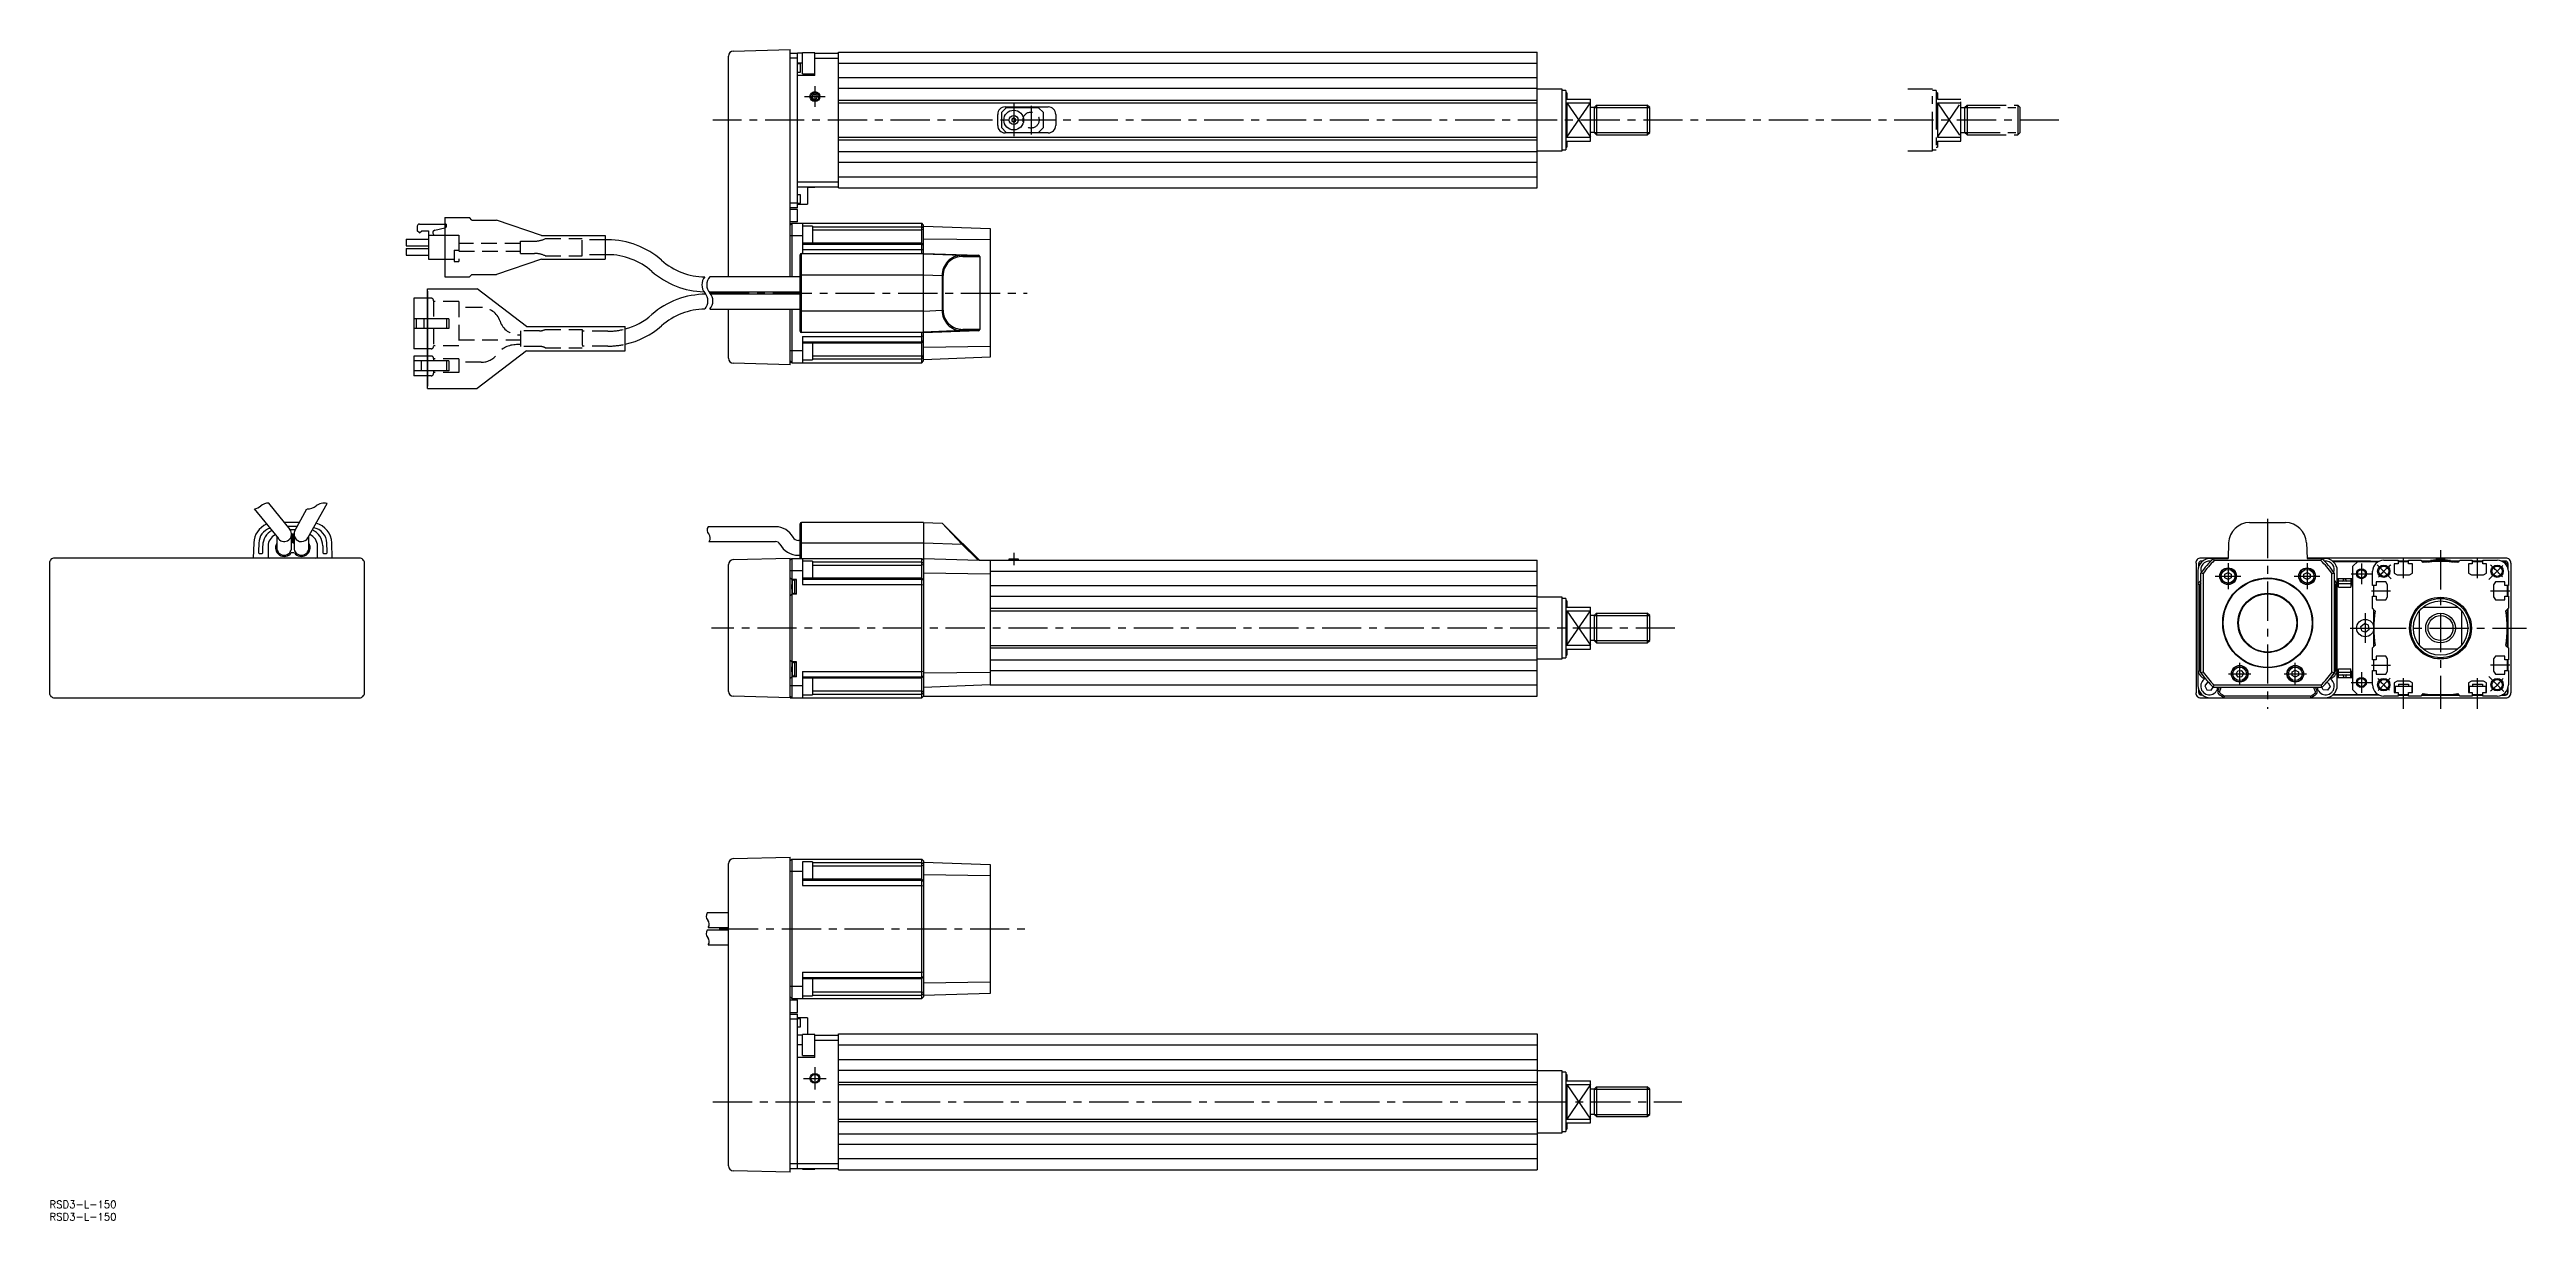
# Model space of a CAD drawing. Extents: x 0 to 1003, y -8 to 466.
import ezdxf

# ---------------------------------------------------------------- set-up
doc = ezdxf.new("R2010")
doc.units = 0
doc.header["$LTSCALE"] = 0.5
for name, pattern in [('CENTER', [50.8, 31.75, -6.35, 6.35, -6.35]), ('DASHED', [19.05, 12.7, -6.35]), ('PHANTOM', [63.5, 31.75, -6.35, 6.35, -6.35, 6.35, -6.35])]:
    doc.linetypes.add(name, pattern=pattern)
for name, color, linetype in [('MSM_CENTER', 1, 'CENTER'), ('MSM_CONTINUOUS', 7, 'CONTINUOUS'), ('MSM_DASHED', 4, 'DASHED'), ('MSM_IMAGINARY', 6, 'PHANTOM'), ('MSM_NARROW', 5, 'CONTINUOUS'), ('MSM_PART_NUMBER', 7, 'CONTINUOUS')]:
    doc.layers.add(name, color=color, linetype=linetype)
doc.styles.get("Standard").update_dxf_attribs({"font": 'txt.shx', "height": 3, "bigfont": 'bigfont.shx'})

msp = doc.modelspace()

# ---------------------------------------------------------------- linework, layer by layer
at = {"layer": 'MSM_CENTER'}
for p, q in [((305.7, 446.8), (314.1, 446.8)), ((309.9, 451), (309.9, 442.6)), ((390.4, 443.9), (390.4, 430.8)), ((397.4, 443.1), (397.4, 431.5)), ((813.6, 437.3), (268.6, 437.3)), ((267.4, 367.3), (395.8, 367.3)), ((898.1, 275.9), (898.1, 199)), ((390.4, 262.2), (390.4, 257.2)), ((968.1, 263.2), (968.1, 199)), ((876.8, 252.7), (887.3, 252.7)), ((882.1, 258), (882.1, 247.4)), ((908.8, 252.7), (919.3, 252.7)), ((914.1, 258), (914.1, 247.4)), ((931.9, 253.7), (940.2, 253.7)), ((936.1, 257.9), (936.1, 249.5)), ((948.1, 251.7), (942.5, 257.3)), ((953.1, 251.9), (953.1, 259.7)), ((983.1, 251.9), (983.1, 259.7)), ((987.6, 251.3), (993.3, 257)), ((947.9, 246.7), (940.1, 246.7)), ((996.1, 246.7), (988.3, 246.7)), ((658.1, 231.7), (268, 231.7)), ((931.5, 231.7), (943.6, 231.7)), ((937.6, 237.8), (937.6, 225.7)), ((938.3, 231.7), (1002.9, 231.7)), ((882.3, 213.2), (891.3, 213.2)), ((886.8, 208.8), (886.8, 217.7)), ((904.8, 213.2), (913.8, 213.2)), ((909.3, 208.8), (909.3, 217.7)), ((936.1, 213.9), (936.1, 205.5)), ((940.1, 216.7), (947.9, 216.7)), ((947.7, 211.4), (942.8, 206.5)), ((953.1, 199), (953.1, 211.5)), ((983.1, 199), (983.1, 211.5)), ((987.7, 212.1), (993.7, 206.1)), ((996.1, 216.7), (988.3, 216.7)), ((931.9, 209.7), (940.2, 209.7)), ((271.1, 110), (397.4, 110)), ((309.9, 54), (309.9, 45)), ((305.3, 49.5), (314.4, 49.5)), ((268.6, 40), (660.9, 40))]:
    msp.add_line(p, q, dxfattribs=at)
for start, end in [(128.1239, 140.7358), (39.6065, 51.4367), (218.794, 230.6091), (308.533, 321.1698)]:
    msp.add_arc((968.1, 231.7), 32.5, start, end, dxfattribs=at)
at = {"layer": 'MSM_CONTINUOUS'}
for p, q in [((274.9, 373.8), (274.9, 463.2)), ((276.8, 465.2), (299.9, 465.8)), ((299.9, 373.8), (299.9, 465.8)), ((299.9, 464.3), (302.9, 464.3)), ((302.9, 462.3), (299.9, 462.3)), ((302.9, 401.8), (302.9, 464.3)), ((304.9, 464.3), (302.9, 464.3)), ((309.9, 464.5), (304.9, 464.5)), ((304.9, 456), (304.9, 464.5)), ((309.9, 455.3), (309.9, 464.5)), ((309.9, 464.3), (319.4, 464.3)), ((309.9, 462.3), (319.4, 462.3)), ((319.4, 464.8), (602.4, 464.8)), ((319.4, 409.8), (319.4, 464.8)), ((602.4, 409.8), (602.4, 464.8)), ((304.9, 460.3), (302.9, 460.3)), ((304.1, 460), (302.9, 460)), ((302.9, 456.7), (304.1, 456.7)), ((309.9, 455.3), (302.9, 455.3)), ((304.1, 456.7), (304.1, 460)), ((304.9, 456), (309.9, 456)), ((319.4, 460.3), (602.4, 460.3)), ((319.4, 454.5), (602.4, 454.5)), ((309.3, 447.8), (308.7, 446.8)), ((309.3, 445.8), (308.7, 446.8)), ((309.3, 447.8), (310.4, 447.8)), ((309.3, 445.8), (310.4, 445.8)), ((310.4, 447.8), (311, 446.8)), ((310.4, 445.8), (311, 446.8)), ((319.4, 450.2), (602.4, 450.2)), ((319.4, 445.3), (602.4, 445.3)), ((319.4, 444.3), (602.4, 444.3)), ((387.4, 442.3), (385.4, 440.3)), ((386.9, 442.6), (404.4, 442.6)), ((400.4, 442.3), (387.4, 442.3)), ((402.4, 440.3), (400.4, 442.3)), ((612.4, 449.8), (602.4, 449.8)), ((612.4, 424.8), (612.4, 449.8)), ((613.9, 449.3), (612.4, 449.3)), ((613.9, 449.3), (613.9, 425.3)), ((614.4, 448.3), (613.9, 448.3)), ((614.4, 448.3), (614.4, 445.8)), ((614.4, 445.8), (623.9, 445.8)), ((614.4, 444.3), (623.9, 444.3)), ((614.4, 444.3), (614.4, 430.3)), ((623.9, 428.8), (623.9, 445.8)), ((625.4, 442.4), (623.9, 442.4)), ((625.4, 442.4), (626.4, 443.3)), ((625.4, 442.4), (625.4, 432.3)), ((626.4, 443.3), (646.9, 443.3)), ((626.4, 443.3), (626.4, 431.3)), ((647.9, 442.4), (646.9, 443.3)), ((646.9, 443.3), (646.9, 431.3)), ((647.9, 432.3), (647.9, 442.4)), ((383.9, 435.1), (383.9, 439.6)), ((385.4, 440.3), (385.4, 434.3)), ((385.4, 434.3), (387.4, 432.3)), ((404.4, 432.1), (386.9, 432.1)), ((387.4, 432.3), (400.4, 432.3)), ((390.4, 438.2), (389.6, 437.7)), ((389.6, 437.7), (389.6, 436.9)), ((389.6, 436.9), (390.4, 436.4)), ((391.1, 437.7), (390.4, 438.2)), ((390.4, 436.4), (391.1, 436.9)), ((391.1, 436.9), (391.1, 437.7)), ((400.4, 432.3), (402.4, 434.3)), ((402.4, 434.3), (402.4, 440.3)), ((407.4, 439.6), (407.4, 435.1)), ((625.4, 432.3), (623.9, 432.3)), ((626.4, 431.3), (625.4, 432.3)), ((626.4, 431.3), (646.9, 431.3)), ((646.9, 431.3), (647.9, 432.3)), ((319.4, 430.3), (602.4, 430.3)), ((319.4, 429.3), (602.4, 429.3)), ((319.4, 424.5), (602.4, 424.5)), ((602.4, 424.8), (612.4, 424.8)), ((612.4, 425.3), (613.9, 425.3)), ((613.9, 426.3), (614.4, 426.3)), ((614.4, 430.3), (623.9, 430.3)), ((614.4, 428.8), (623.9, 428.8)), ((614.4, 428.8), (614.4, 426.3)), ((302.9, 412.3), (319.4, 412.3)), ((319.4, 420.2), (602.4, 420.2)), ((319.4, 414.3), (602.4, 414.3)), ((299.9, 403.8), (302.9, 403.8)), ((302.9, 401.8), (299.9, 401.8)), ((302.9, 410.3), (319.4, 410.3)), ((304.1, 407), (302.9, 407)), ((302.9, 403.7), (304.1, 403.7)), ((302.9, 403.3), (306.9, 403.3)), ((304.1, 403.7), (304.1, 407)), ((306.9, 410.3), (306.9, 403.3)), ((306.9, 410.1), (309.9, 410.1)), ((309.9, 410.1), (309.9, 410.3)), ((319.4, 409.8), (602.4, 409.8)), ((148.9, 394.3), (148.9, 392.5)), ((149.8, 391.6), (148.9, 392.5)), ((149.8, 395.2), (160, 395.2)), ((149.8, 391.6), (150.7, 392.5)), ((150.7, 392.5), (153.4, 392.5)), ((153.4, 392.5), (153.4, 381)), ((156, 392.7), (160, 393.7)), ((160, 397.8), (160, 373.8)), ((160, 397.8), (170, 397.8)), ((171, 396.8), (170, 397.8)), ((171, 396.8), (181, 396.8)), ((199.2, 390.6), (181, 396.8)), ((302.9, 401.1), (299.9, 401.1)), ((302.9, 396.1), (299.9, 396.1)), ((299.9, 394.8), (300.6, 395.5)), ((300.6, 395.5), (304.9, 395.5)), ((300.6, 395.5), (300.6, 373.8)), ((302.9, 396.1), (302.9, 401.1)), ((304.9, 395.5), (304.9, 383.3)), ((304.9, 395.5), (353.2, 395.5)), ((308.9, 394.4), (304.9, 394.4)), ((308.9, 394.4), (308.9, 387.5)), ((308.9, 394.1), (353.2, 394.1)), ((308.9, 392.8), (353.2, 392.8)), ((353.2, 383.3), (353.2, 395.5)), ((353.9, 394.8), (353.2, 395.5)), ((353.9, 393.5), (353.2, 394.1)), ((353.9, 393.1), (353.2, 392.8)), ((353.9, 339.8), (353.9, 394.8)), ((353.9, 394.3), (380.9, 393.4)), ((380.9, 393.4), (380.9, 341.3)), ((144.4, 389.1), (153.4, 389.1)), ((144.4, 389.1), (144.4, 386.4)), ((144.4, 386.4), (153.4, 386.4)), ((144.4, 385.3), (153.4, 385.3)), ((144.4, 385.3), (144.4, 382.6)), ((144.4, 382.6), (153.4, 382.6)), ((153.4, 390.7), (160, 390.7)), ((199.2, 390.6), (225, 390.6)), ((225, 390.6), (225, 381)), ((226, 388.8), (225, 388.8)), ((226, 382.8), (225, 382.8)), ((304.9, 390.5), (299.9, 390.5)), ((303.9, 351.8), (303.9, 382.8)), ((304.4, 383.3), (353.9, 383.3)), ((304.4, 351.3), (304.4, 383.3)), ((353.9, 383.1), (304.4, 383.1)), ((353.2, 387.5), (304.9, 387.5)), ((304.9, 387.1), (353.2, 387.1)), ((304.9, 384.9), (353.2, 384.9)), ((353.9, 386.8), (353.2, 387.5)), ((353.9, 386.6), (353.2, 387.1)), ((353.9, 384.7), (353.2, 384.9)), ((353.9, 389.2), (380.9, 388.9)), ((353.9, 383.3), (376, 382.6)), ((353.9, 383.1), (369.4, 382.6)), ((369.4, 382.6), (376, 382.6)), ((369.8, 382.1), (376.7, 382.1)), ((376.7, 382.1), (376.7, 352.6)), ((153.4, 381), (160, 381)), ((160, 373.8), (170, 373.8)), ((171, 374.8), (170, 373.8)), ((171, 374.8), (181, 374.8)), ((199.2, 381), (181, 374.8)), ((199.2, 381), (225, 381)), ((303.9, 373.8), (267.4, 373.8)), ((303.9, 374.6), (353.9, 374.6)), ((353.9, 374.6), (361.4, 374.4)), ((361.4, 374.4), (361.8, 374.4)), ((361.4, 374.4), (361.4, 360.3)), ((361.8, 360.3), (361.8, 374.4)), ((153.1, 365.2), (147.5, 365.2)), ((147.5, 365.2), (147.5, 344.7)), ((153.1, 328.6), (153.1, 369)), ((153.1, 369), (173.1, 369)), ((153.1, 368), (153.1, 329.6)), ((193.1, 353.8), (173.1, 369)), ((174.8, 361.4), (174.2, 361.4)), ((267, 367.8), (303.9, 367.8)), ((303.9, 366.8), (267.7, 366.8)), ((274.9, 366.8), (274.9, 367.8)), ((299.9, 366.8), (299.9, 367.8)), ((300.6, 367.8), (300.6, 366.8)), ((153.1, 356.9), (147.5, 356.9)), ((153.1, 352.9), (147.5, 352.9)), ((148.5, 356.9), (148.5, 352.9)), ((151.5, 356.9), (151.5, 352.9)), ((193.1, 353.8), (233.1, 353.8)), ((233.1, 343.9), (233.1, 353.8)), ((267.4, 360.8), (303.9, 360.8)), ((274.9, 340.9), (274.9, 360.8)), ((299.9, 338.3), (299.9, 360.8)), ((300.6, 360.8), (300.6, 339.1)), ((353.9, 360), (303.9, 360)), ((304.4, 351.5), (353.9, 351.5)), ((353.9, 351.3), (304.4, 351.3)), ((353.2, 339.1), (353.2, 351.3)), ((353.9, 360), (361.4, 360.3)), ((353.9, 351.3), (376, 352.1)), ((369.4, 352.1), (353.9, 351.5)), ((361.4, 360.3), (361.8, 360.3)), ((376, 352.1), (369.4, 352.1)), ((376.7, 352.6), (369.8, 352.6)), ((153.1, 344.7), (147.5, 344.7)), ((153.1, 341.8), (147.5, 341.8)), ((147.5, 341.8), (147.5, 333.8)), ((193.1, 343.9), (173.1, 328.6)), ((193.1, 343.9), (233.1, 343.9)), ((299.9, 344.1), (304.9, 344.1)), ((304.9, 349.7), (353.2, 349.7)), ((304.9, 349.7), (304.9, 339.1)), ((304.9, 347.6), (353.2, 347.6)), ((304.9, 347.2), (353.2, 347.2)), ((308.9, 347.2), (308.9, 340.2)), ((308.9, 341.9), (353.2, 341.9)), ((353.9, 349.9), (353.2, 349.7)), ((353.9, 348), (353.2, 347.6)), ((353.2, 347.2), (353.9, 347.9)), ((353.9, 341.5), (353.2, 341.9)), ((353.9, 341.1), (353.2, 340.6)), ((353.9, 345.4), (380.9, 345.8)), ((380.9, 341.3), (353.9, 340.3)), ((153.1, 339.8), (147.5, 339.8)), ((153.1, 335.8), (147.5, 335.8)), ((153.1, 333.8), (147.5, 333.8)), ((150.5, 339.8), (150.5, 335.8)), ((299.9, 338.3), (276.8, 338.9)), ((300.6, 339.1), (299.9, 339.8)), ((300.6, 339.1), (353.2, 339.1)), ((304.9, 340.2), (308.9, 340.2)), ((308.9, 340.6), (353.2, 340.6)), ((353.2, 339.1), (353.9, 339.8)), ((153.1, 328.6), (173.1, 328.6)), ((88.7, 282.3), (97.3, 271.6)), ((104.6, 268.2), (112.4, 282.1)), ((82.9, 279.9), (92.7, 267.9)), ((101.2, 274.4), (95.1, 274.4)), ((100.3, 272.8), (96.4, 272.8)), ((97.3, 271.6), (99.6, 271.6)), ((99.3, 271.1), (104.2, 279.9)), ((294, 272.7), (266.7, 272.7)), ((303.9, 259.9), (303.9, 273.9)), ((353.9, 274.4), (304.4, 274.4)), ((304.4, 259.9), (304.4, 274.4)), ((353.9, 274.4), (353.9, 204.2)), ((353.9, 274.4), (361.4, 274.2)), ((361.4, 274.2), (369.7, 266)), ((369.4, 265.7), (361.4, 274.2)), ((890.8, 274.4), (905.3, 274.4)), ((82.7, 266.2), (82.5, 260)), ((84.7, 266.2), (84.6, 262.5)), ((85.1, 261.9), (85.9, 261.9)), ((86.4, 262.4), (86.4, 265)), ((88.5, 264.9), (88.5, 264.9)), ((88.5, 264.9), (88.5, 260.9)), ((88.5, 260.9), (88.5, 260.4)), ((92, 268.7), (92, 267.1)), ((92, 267.1), (92, 264.2)), ((99.1, 262.2), (97.9, 262.2)), ((98, 269.9), (99, 269.9)), ((98, 264.2), (98, 269.7)), ((98, 266.2), (98.3, 266.2)), ((98.3, 266.2), (98.3, 269.9)), ((98.3, 268.4), (98.7, 268.4)), ((98.7, 269.9), (98.7, 266.2)), ((98.7, 266.2), (99, 266.2)), ((99, 269.7), (99, 264.2)), ((105, 264.2), (105, 269)), ((108.5, 260.9), (108.5, 264.9)), ((108.5, 260.4), (108.5, 260.9)), ((110.6, 265), (110.6, 262.4)), ((111.1, 261.9), (111.9, 261.9)), ((112.4, 262.5), (112.3, 266.2)), ((114.5, 260), (114.3, 266.2)), ((267, 266.7), (294, 266.7)), ((303.9, 267.2), (303.2, 267.2)), ((303.2, 261.2), (303.9, 261.2)), ((304.4, 266.2), (353.9, 266.2)), ((353.9, 266.2), (369.4, 265.7)), ((369.4, 265.7), (369.8, 266)), ((376, 259.2), (369.4, 265.7)), ((369.8, 266), (376.7, 259.1)), ((882.3, 266.2), (882.1, 259.9)), ((913.8, 266.2), (914.1, 259.9)), ((0, 258), (0, 205.5)), ((125.5, 260), (2, 260)), ((127.5, 205.5), (127.5, 258)), ((274.9, 206.1), (274.9, 257.4)), ((276.8, 259.4), (299.9, 260)), ((299.9, 203.5), (299.9, 260)), ((299.9, 259.2), (300.6, 259.9)), ((304.9, 254.9), (299.9, 254.9)), ((299.9, 252.1), (300.6, 251.4)), ((300.6, 259.9), (300.6, 250.1)), ((300.6, 259.9), (353.2, 259.9)), ((302.4, 251.4), (300.6, 251.4)), ((302.4, 251.2), (301.6, 251.2)), ((301.6, 251.2), (301.6, 245.7)), ((302.4, 245.4), (302.4, 251.4)), ((304.9, 259.9), (304.9, 249.4)), ((308.9, 258.8), (304.9, 258.8)), ((353.2, 251.9), (304.9, 251.9)), ((304.9, 251.5), (353.2, 251.5)), ((308.9, 258.8), (308.9, 251.9)), ((308.9, 258.5), (353.2, 258.5)), ((308.9, 257.2), (353.2, 257.2)), ((353.2, 203.5), (353.2, 259.9)), ((353.9, 259.2), (353.2, 259.9)), ((353.9, 257.9), (353.2, 258.5)), ((353.9, 257.5), (353.2, 257.2)), ((353.9, 251.2), (353.2, 251.9)), ((353.9, 251.1), (353.2, 251.5)), ((353.9, 259.9), (380.9, 259)), ((353.9, 254), (380.9, 253.7)), ((376.6, 259.2), (602.4, 259.2)), ((380.9, 259), (380.9, 208.7)), ((380.9, 254.7), (602.4, 254.7)), ((387.7, 259.2), (388.6, 259.3)), ((388.6, 259.3), (388.6, 259.7)), ((388.6, 259.7), (392.2, 259.7)), ((392.2, 259.3), (388.6, 259.3)), ((392.2, 259.7), (392.2, 259.3)), ((392.2, 259.3), (393, 259.2)), ((602.4, 204.2), (602.4, 259.2)), ((869.1, 258), (869.1, 205.5)), ((869.9, 254.9), (869.9, 208.5)), ((870.2, 256.8), (870.2, 257.8)), ((870.2, 257.8), (870.2, 257.8)), ((870.2, 257.8), (870.2, 256.8)), ((870.6, 257.7), (871.6, 258.7)), ((870.6, 257.7), (870.6, 257.5)), ((882.1, 260), (871, 260)), ((872, 253.7), (871, 254)), ((871, 213.6), (871, 254)), ((871.2, 258.8), (871.7, 258.8)), ((871.2, 258.8), (871.2, 258.8)), ((871.7, 258.8), (871.2, 258.8)), ((871.6, 258.7), (871.6, 258.7)), ((872, 253.7), (872, 213.9)), ((874.9, 259.9), (882.1, 259.9)), ((876.1, 259.9), (876.5, 259)), ((919.6, 259), (876.5, 259)), ((880.8, 253.5), (882.1, 254.2)), ((880.8, 252), (880.8, 253.5)), ((882.1, 251.3), (880.8, 252)), ((882.1, 254.2), (883.3, 253.5)), ((883.3, 252), (882.1, 251.3)), ((883.3, 253.5), (883.3, 252)), ((912.8, 253.5), (914.1, 254.2)), ((912.8, 252), (912.8, 253.5)), ((914.1, 251.3), (912.8, 252)), ((994.6, 260), (914, 260)), ((914.1, 259.9), (921.3, 259.9)), ((914.1, 254.2), (915.3, 253.5)), ((915.3, 252), (914.1, 251.3)), ((915.3, 253.5), (915.3, 252)), ((920, 259.9), (919.6, 259)), ((924.1, 253.7), (925.1, 254)), ((924.1, 213.9), (924.1, 253.7)), ((924.4, 258.8), (943.2, 258.8)), ((939.8, 258.8), (924.4, 258.8)), ((924.5, 258.7), (943, 258.7)), ((925.1, 254), (925.1, 213.6)), ((926.3, 208.5), (926.3, 254.9)), ((926.3, 251.7), (926.3, 249.2)), ((932.3, 251.7), (926.3, 251.7)), ((926.8, 248.3), (926.8, 251.7)), ((928.8, 251.3), (928.8, 251.7)), ((928.8, 251.7), (928.8, 251.2)), ((928.8, 251.2), (928.8, 251.3)), ((929.8, 251.2), (929.8, 251.7)), ((931.8, 251.7), (931.8, 248.3)), ((932.3, 249.2), (932.3, 251.7)), ((934.6, 258.7), (932.6, 256.7)), ((932.6, 206.7), (932.6, 256.7)), ((939.8, 258.8), (943.1, 258.8)), ((939.8, 258.8), (939.8, 258.8)), ((939.8, 258.7), (939.8, 258.8)), ((939.8, 258.8), (939.8, 258.7)), ((940.6, 248.9), (940.6, 254.7)), ((945.1, 259.2), (950.9, 259.2)), ((950.9, 257.7), (949.4, 257.7)), ((949.4, 257.7), (949.4, 253.9)), ((949.4, 253.9), (950.6, 253.2)), ((950.6, 253.2), (955.5, 253.2)), ((950.9, 259.2), (950.9, 257.7)), ((955.2, 258.8), (950.9, 258.8)), ((950.9, 258.8), (955.2, 258.8)), ((950.9, 258.7), (955.2, 258.7)), ((955.2, 257.7), (955.2, 259.2)), ((955.2, 259.2), (960.1, 259.2)), ((956.7, 257.7), (955.2, 257.7)), ((955.5, 253.2), (956.7, 253.9)), ((956.7, 253.9), (956.7, 257.7)), ((960.1, 259.2), (961, 258.2)), ((964.1, 258.8), (960.5, 258.8)), ((960.5, 258.8), (964.1, 258.8)), ((960.6, 258.7), (964.1, 258.7)), ((963.1, 258.5), (963.1, 258.5)), ((963.1, 258.5), (963.6, 258.5)), ((966.3, 259.3), (964.1, 259.1)), ((964.1, 259.1), (964.1, 258.6)), ((964.1, 259.1), (972.1, 259.1)), ((966.3, 259.7), (966.3, 259.3)), ((966.3, 259.7), (969.9, 259.7)), ((966.3, 259.3), (969.9, 259.3)), ((969.9, 259.3), (969.9, 259.7)), ((972.1, 259.1), (969.9, 259.3)), ((972, 258.6), (972.1, 259.1)), ((975.7, 258.8), (972, 258.8)), ((972, 258.8), (975.6, 258.8)), ((972, 258.7), (975.6, 258.7)), ((972.5, 258.5), (973.1, 258.5)), ((973.1, 258.5), (973.1, 258.5)), ((975.1, 258.2), (976.1, 259.2)), ((976.1, 259.2), (980.9, 259.2)), ((980.9, 257.7), (979.4, 257.7)), ((979.4, 257.7), (979.4, 253.9)), ((979.4, 253.9), (980.6, 253.2)), ((980.6, 253.2), (985.5, 253.2)), ((980.9, 259.2), (980.9, 257.7)), ((985.2, 258.8), (980.9, 258.8)), ((980.9, 258.8), (985.2, 258.8)), ((980.9, 258.7), (985.2, 258.7)), ((985.2, 257.7), (985.2, 259.2)), ((985.2, 259.2), (991.1, 259.2)), ((986.7, 257.7), (985.2, 257.7)), ((985.5, 253.2), (986.7, 253.9)), ((986.7, 253.9), (986.7, 257.7)), ((994.4, 258.8), (992.9, 258.8)), ((993, 258.8), (994.4, 258.8)), ((993.1, 258.7), (994.1, 258.7)), ((995.1, 257.7), (994.1, 258.7)), ((995.1, 257.7), (995.1, 256.8)), ((995.4, 255.9), (995.4, 257.8)), ((995.4, 257.8), (995.4, 256)), ((995.6, 254.7), (995.6, 248.9)), ((996.6, 258), (996.6, 205.5)), ((300.6, 245.4), (299.9, 244.7)), ((300.4, 248.8), (300.5, 248.8)), ((300.5, 248.1), (300.4, 248.1)), ((300.6, 246.8), (300.6, 216.7)), ((302.4, 245.4), (300.6, 245.4)), ((300.7, 250.5), (300.7, 246.4)), ((301.6, 245.7), (302.4, 245.7)), ((304.9, 249.4), (353.2, 249.4)), ((353.2, 249.4), (353.9, 249.2)), ((380.9, 248.9), (602.4, 248.9)), ((380.9, 244.6), (602.4, 244.6)), ((612.4, 244.2), (602.4, 244.2)), ((612.4, 219.2), (612.4, 244.2)), ((613.9, 243.7), (612.4, 243.7)), ((613.9, 243.7), (613.9, 219.7)), ((614.4, 242.7), (613.9, 242.7)), ((614.4, 242.7), (614.4, 240.2)), ((870.6, 249.2), (869.9, 249.4)), ((870.6, 214.3), (870.6, 249.2)), ((926.3, 249.4), (925.6, 249.2)), ((925.6, 249.2), (925.6, 214.3)), ((926.3, 249.2), (926.8, 249.2)), ((931.8, 250.7), (926.8, 250.7)), ((926.8, 249.8), (931.8, 249.8)), ((926.8, 248.3), (931.8, 248.3)), ((931.8, 249.2), (932.3, 249.2)), ((942.1, 248.9), (940.6, 248.9)), ((940.6, 239.7), (940.6, 244.6)), ((940.6, 244.6), (942.1, 244.6)), ((941.1, 244.6), (941.1, 248.9)), ((945.9, 250.4), (942.1, 250.4)), ((942.1, 250.4), (942.1, 248.9)), ((942.1, 244.6), (942.1, 243.1)), ((942.1, 243.1), (945.9, 243.1)), ((946.6, 249.2), (945.9, 250.4)), ((945.9, 243.1), (946.6, 244.3)), ((946.6, 244.3), (946.6, 249.2)), ((990.3, 250.4), (989.6, 249.2)), ((989.6, 249.2), (989.6, 244.3)), ((989.6, 244.3), (990.3, 243.1)), ((994.1, 250.4), (990.3, 250.4)), ((990.3, 243.1), (994.1, 243.1)), ((994.1, 248.9), (994.1, 250.4)), ((995.6, 248.9), (994.1, 248.9)), ((994.1, 243.1), (994.1, 244.6)), ((994.1, 244.6), (995.6, 244.6)), ((995.1, 248.9), (995.1, 244.6)), ((995.4, 244.6), (995.4, 248.9)), ((995.4, 248.9), (995.4, 244.6)), ((995.6, 244.6), (995.6, 239.7)), ((380.9, 239.7), (602.4, 239.7)), ((380.9, 238.7), (602.4, 238.7)), ((614.4, 240.2), (623.9, 240.2)), ((614.4, 238.7), (623.9, 238.7)), ((614.4, 238.7), (614.4, 224.8)), ((623.9, 223.2), (623.9, 240.2)), ((625.4, 236.8), (623.9, 236.8)), ((625.4, 236.8), (626.4, 237.7)), ((625.4, 236.8), (625.4, 226.7)), ((626.4, 237.7), (646.9, 237.7)), ((626.4, 237.7), (626.4, 225.7)), ((646.9, 237.7), (646.9, 225.7)), ((647.9, 236.8), (646.9, 237.7)), ((647.9, 226.7), (647.9, 236.8)), ((935.9, 232.4), (937.3, 233.5)), ((936.2, 230.6), (935.9, 232.4)), ((938.9, 232.9), (937.3, 233.5)), ((939.2, 231.1), (937.8, 230)), ((939.2, 231.1), (938.9, 232.9)), ((941.5, 238.7), (940.6, 239.7)), ((941.1, 231.7), (941.1, 239.2)), ((941.1, 224.2), (941.1, 231.7)), ((959.6, 224.8), (959.6, 238.7)), ((961.1, 240.2), (975, 240.2)), ((976.6, 238.7), (976.6, 224.8)), ((995.6, 239.7), (994.6, 238.7)), ((995.1, 239.2), (995.1, 224.2)), ((995.4, 223.9), (995.4, 239.6)), ((995.4, 239.6), (995.4, 223.9)), ((380.9, 224.7), (602.4, 224.7)), ((380.9, 223.7), (602.4, 223.7)), ((613.9, 220.7), (614.4, 220.7)), ((614.4, 224.8), (623.9, 224.8)), ((614.4, 223.2), (623.9, 223.2)), ((614.4, 223.2), (614.4, 220.7)), ((625.4, 226.7), (623.9, 226.7)), ((626.4, 225.7), (625.4, 226.7)), ((626.4, 225.7), (646.9, 225.7)), ((646.9, 225.7), (647.9, 226.7)), ((936.2, 230.6), (937.8, 230)), ((940.6, 223.7), (941.5, 224.7)), ((940.6, 218.9), (940.6, 223.7)), ((975, 223.2), (961.1, 223.2)), ((994.6, 224.7), (995.6, 223.7)), ((995.6, 223.7), (995.6, 218.9)), ((299.9, 218.7), (300.6, 218)), ((300.6, 212), (299.9, 211.3)), ((300.4, 215.4), (300.5, 215.4)), ((300.5, 214.7), (300.4, 214.7)), ((302.4, 218), (300.6, 218)), ((300.6, 213.4), (300.6, 203.5)), ((302.4, 212), (300.6, 212)), ((300.7, 217.1), (300.7, 213)), ((302.4, 217.8), (301.6, 217.8)), ((301.6, 217.8), (301.6, 212.3)), ((301.6, 212.3), (302.4, 212.3)), ((302.4, 212), (302.4, 218)), ((304.9, 214.1), (304.9, 203.5)), ((304.9, 214.1), (353.2, 214.1)), ((304.9, 212), (353.2, 212)), ((304.9, 211.6), (353.2, 211.6)), ((308.9, 211.6), (308.9, 204.7)), ((353.2, 214.1), (353.9, 214.3)), ((353.2, 212), (353.9, 212.4)), ((353.2, 211.6), (353.9, 212.3)), ((353.9, 213.6), (380.9, 213.9)), ((380.9, 218.9), (602.4, 218.9)), ((380.9, 214.6), (602.4, 214.6)), ((602.4, 219.2), (612.4, 219.2)), ((612.4, 219.7), (613.9, 219.7)), ((870.6, 214.3), (869.9, 214.1)), ((872, 213.9), (871, 213.6)), ((885.3, 213.1), (886, 214.4)), ((886.2, 211.9), (885.3, 213.1)), ((886, 214.4), (887.4, 214.6)), ((887.6, 212), (886.2, 211.9)), ((887.4, 214.6), (888.3, 213.4)), ((888.3, 213.4), (887.6, 212)), ((908, 214), (909.3, 214.7)), ((908, 212.5), (908, 214)), ((909.3, 211.8), (908, 212.5)), ((909.3, 214.7), (910.6, 214)), ((910.6, 212.5), (909.3, 211.8)), ((910.6, 214), (910.6, 212.5)), ((925.1, 213.6), (924.1, 213.9)), ((926.3, 214.1), (925.6, 214.3)), ((926.3, 214.2), (926.3, 211.7)), ((926.8, 214.2), (926.3, 214.2)), ((926.3, 211.7), (932.3, 211.7)), ((926.8, 215.2), (931.8, 215.2)), ((926.8, 211.7), (926.8, 215.2)), ((926.8, 214.2), (926.8, 214.2)), ((931.8, 213.7), (926.8, 213.7)), ((926.8, 212.8), (931.8, 212.8)), ((928.8, 212.2), (928.8, 211.7)), ((929.8, 212.2), (929.8, 211.7)), ((929.8, 212.2), (929.8, 212.2)), ((929.8, 212.2), (929.8, 211.7)), ((931.8, 211.7), (931.8, 215.2)), ((932.3, 214.2), (931.8, 214.2)), ((931.9, 214.2), (931.8, 214.2)), ((932.3, 211.7), (932.3, 214.2)), ((942.1, 218.9), (940.6, 218.9)), ((940.6, 208.7), (940.6, 214.6)), ((940.6, 214.6), (942.1, 214.6)), ((941.1, 214.6), (941.1, 218.9)), ((945.9, 220.4), (942.1, 220.4)), ((942.1, 220.4), (942.1, 218.9)), ((942.1, 214.6), (942.1, 213.1)), ((942.1, 213.1), (945.9, 213.1)), ((946.6, 219.2), (945.9, 220.4)), ((945.9, 213.1), (946.6, 214.3)), ((946.6, 214.3), (946.6, 219.2)), ((990.3, 220.4), (989.6, 219.2)), ((989.6, 219.2), (989.6, 214.3)), ((989.6, 214.3), (990.3, 213.1)), ((994.1, 220.4), (990.3, 220.4)), ((990.3, 213.1), (994.1, 213.1)), ((994.1, 218.9), (994.1, 220.4)), ((995.6, 218.9), (994.1, 218.9)), ((994.1, 213.1), (994.1, 214.6)), ((994.1, 214.6), (995.6, 214.6)), ((995.1, 218.9), (995.1, 214.6)), ((995.4, 214.6), (995.4, 218.9)), ((995.4, 218.9), (995.4, 214.6)), ((995.6, 214.6), (995.6, 208.7)), ((2, 203.5), (125.5, 203.5)), ((299.9, 203.5), (276.8, 204.1)), ((299.9, 208.5), (304.9, 208.5)), ((300.6, 203.5), (299.9, 204.2)), ((299.9, 203.5), (353.2, 203.5)), ((304.9, 204.7), (308.9, 204.7)), ((308.9, 206.3), (353.2, 206.3)), ((308.9, 205), (353.2, 205)), ((353.2, 206.3), (353.9, 205.9)), ((353.2, 205), (353.9, 205.5)), ((353.2, 203.5), (353.9, 204.2)), ((380.9, 208.7), (353.9, 207.7)), ((353.9, 204.2), (602.4, 204.2)), ((380.9, 208.7), (602.4, 208.7)), ((870.2, 205.6), (870.2, 206.7)), ((870.2, 206.6), (870.2, 205.7)), ((870.2, 205.7), (870.2, 205.6)), ((870.6, 206), (870.6, 205.7)), ((871.6, 204.7), (870.6, 205.7)), ((871, 203.5), (994.6, 203.5)), ((871.2, 204.7), (871.7, 204.7)), ((871.2, 204.6), (871.2, 204.7)), ((871.7, 204.6), (871.2, 204.6)), ((871.6, 204.7), (871.6, 204.7)), ((873.7, 209.8), (872.7, 208.3)), ((872.7, 208.3), (873.5, 206.7)), ((873.5, 206.7), (875.2, 206.6)), ((873.7, 209.8), (874.1, 209.7)), ((874.9, 203.5), (921.3, 203.5)), ((875.2, 206.6), (876.1, 207.8)), ((876.1, 207.7), (876.5, 208.7)), ((920, 207.7), (876.1, 207.7)), ((876.5, 208.7), (919.6, 208.7)), ((878, 206.3), (878.5, 207.5)), ((878.5, 207.5), (878.5, 207.7)), ((878.6, 205.9), (879.1, 207.2)), ((879.1, 207.2), (879.2, 207.7)), ((880.4, 203.5), (880.6, 204.2)), ((915.5, 204.2), (880.6, 204.2)), ((915.7, 203.5), (915.5, 204.2)), ((917, 207.2), (916.9, 207.7)), ((917.5, 205.9), (917, 207.2)), ((917.6, 207.5), (917.6, 207.7)), ((918.1, 206.3), (917.6, 207.5)), ((919.6, 208.7), (920, 207.7)), ((920.6, 206.7), (920.1, 207.8)), ((922.4, 206.6), (920.6, 206.7)), ((921.9, 209.7), (922.6, 209.6)), ((923.4, 208), (922.4, 206.6)), ((922.6, 209.6), (923.4, 208)), ((924.4, 204.7), (939.8, 204.7)), ((943.2, 204.6), (924.4, 204.6)), ((943, 204.7), (924.5, 204.7)), ((932.6, 206.7), (934.6, 204.7)), ((939.8, 204.7), (939.8, 204.7)), ((943.1, 204.7), (939.8, 204.7)), ((939.8, 204.7), (939.8, 204.7)), ((939.8, 204.7), (939.8, 204.7)), ((950.9, 204.2), (945.1, 204.2)), ((950.6, 210.2), (949.4, 209.5)), ((949.4, 209.5), (949.4, 205.7)), ((949.4, 205.7), (950.9, 205.7)), ((949.7, 208.2), (956.5, 208.2)), ((949.7, 208.2), (949.7, 205.7)), ((955.5, 210.2), (950.6, 210.2)), ((950.9, 205.7), (950.9, 204.2)), ((955.2, 204.7), (950.9, 204.7)), ((955.2, 204.7), (950.9, 204.7)), ((950.9, 204.6), (955.2, 204.6)), ((951.1, 209), (951.1, 208.2)), ((951.1, 209), (955.1, 209)), ((955.1, 209), (955.1, 208.2)), ((955.2, 204.2), (955.2, 205.7)), ((955.2, 205.7), (956.7, 205.7)), ((960.1, 204.2), (955.2, 204.2)), ((956.7, 209.5), (955.5, 210.2)), ((956.5, 208.2), (956.5, 205.7)), ((956.7, 205.7), (956.7, 209.5)), ((961, 205.2), (960.1, 204.2)), ((975.6, 204.7), (960.5, 204.7)), ((960.5, 204.6), (975.7, 204.6)), ((975.6, 204.7), (960.6, 204.7)), ((976.1, 204.2), (975.1, 205.2)), ((980.9, 204.2), (976.1, 204.2)), ((980.6, 210.2), (979.4, 209.5)), ((979.4, 209.5), (979.4, 205.7)), ((979.4, 205.7), (980.9, 205.7)), ((979.7, 208.2), (986.5, 208.2)), ((979.7, 208.2), (979.7, 205.7)), ((985.5, 210.2), (980.6, 210.2)), ((980.9, 205.7), (980.9, 204.2)), ((985.2, 204.7), (980.9, 204.7)), ((985.2, 204.7), (980.9, 204.7)), ((980.9, 204.6), (985.2, 204.6)), ((981.1, 209), (981.1, 208.2)), ((981.1, 209), (985.1, 209)), ((985.1, 209), (985.1, 208.2)), ((985.2, 204.2), (985.2, 205.7)), ((985.2, 205.7), (986.7, 205.7)), ((991.1, 204.2), (985.2, 204.2)), ((986.7, 209.5), (985.5, 210.2)), ((986.5, 208.2), (986.5, 205.7)), ((986.7, 205.7), (986.7, 209.5)), ((992.9, 204.6), (994.4, 204.6)), ((994.4, 204.7), (993, 204.7)), ((995.4, 205.6), (995.4, 207.6)), ((995.4, 207.4), (995.4, 205.7)), ((274.9, 14.1), (274.9, 136.4)), ((276.8, 138.4), (299.9, 139)), ((299.9, 11.5), (299.9, 139)), ((300.6, 138.2), (299.9, 137.5)), ((304.9, 133.2), (299.9, 133.2)), ((300.6, 138.2), (353.2, 138.2)), ((300.6, 138.2), (300.6, 81.8)), ((304.9, 137.1), (304.9, 127.6)), ((308.9, 137.1), (304.9, 137.1)), ((308.9, 137.1), (308.9, 130.1)), ((308.9, 136.8), (353.2, 136.8)), ((308.9, 135.5), (353.2, 135.5)), ((353.2, 138.2), (353.9, 137.5)), ((353.2, 81.8), (353.2, 138.2)), ((353.2, 136.8), (353.9, 136.2)), ((353.2, 135.5), (353.9, 135.8)), ((353.9, 137.5), (353.9, 82.5)), ((353.9, 137), (380.9, 136.1)), ((380.9, 131.5), (353.9, 131.9)), ((380.9, 136.1), (380.9, 83.9)), ((353.2, 130.1), (304.9, 130.1)), ((304.9, 129.7), (353.2, 129.7)), ((304.9, 127.6), (353.2, 127.6)), ((353.9, 129.4), (353.2, 130.1)), ((353.2, 129.7), (353.9, 129.3)), ((353.2, 127.6), (353.9, 127.4)), ((274.9, 116.5), (266.3, 116.5)), ((266.7, 110.5), (274.9, 110.5)), ((274.9, 109.5), (266.3, 109.5)), ((266.7, 103.5), (274.9, 103.5)), ((304.9, 92.4), (304.9, 81.8)), ((304.9, 92.4), (353.2, 92.4)), ((353.2, 92.4), (353.9, 92.6)), ((353.2, 90.3), (353.9, 90.7)), ((353.2, 89.9), (353.9, 90.6)), ((299.9, 86.8), (304.9, 86.8)), ((299.9, 82.5), (300.6, 81.8)), ((299.9, 81.3), (302.9, 81.3)), ((300.6, 81.8), (353.2, 81.8)), ((302.9, 76.2), (302.9, 81.3)), ((304.9, 90.3), (353.2, 90.3)), ((304.9, 89.9), (353.2, 89.9)), ((304.9, 82.9), (308.9, 82.9)), ((308.9, 89.9), (308.9, 82.9)), ((308.9, 84.5), (353.2, 84.5)), ((308.9, 83.2), (353.2, 83.2)), ((353.2, 84.5), (353.9, 84.2)), ((353.2, 83.2), (353.9, 83.8)), ((353.9, 82.5), (353.2, 81.8)), ((353.9, 88.1), (380.9, 88.5)), ((380.9, 83.9), (353.9, 83)), ((299.9, 76.2), (302.9, 76.2)), ((299.9, 75.5), (302.9, 75.5)), ((302.9, 73.5), (299.9, 73.5)), ((302.9, 13), (302.9, 75.5)), ((306.9, 74), (302.9, 74)), ((304.1, 73.6), (302.9, 73.6)), ((302.9, 70.3), (304.1, 70.3)), ((304.1, 70.3), (304.1, 73.6)), ((306.9, 74), (306.9, 67.2)), ((304.9, 67), (302.9, 67)), ((304.9, 63), (302.9, 63)), ((304.9, 58.7), (304.9, 67.2)), ((309.9, 67.2), (304.9, 67.2)), ((309.9, 58), (309.9, 67.2)), ((309.9, 67), (319.4, 67)), ((309.9, 65), (319.4, 65)), ((319.4, 12.5), (319.4, 67.5)), ((319.4, 67.5), (602.4, 67.5)), ((319.4, 63), (602.4, 63)), ((602.4, 67.5), (602.4, 12.5)), ((309.9, 58), (302.9, 58)), ((304.9, 58.7), (309.9, 58.7)), ((319.4, 57.1), (602.4, 57.1)), ((319.4, 52.8), (602.4, 52.8)), ((612.4, 52.5), (602.4, 52.5)), ((612.4, 27.5), (612.4, 52.5)), ((613.9, 52), (612.4, 52)), ((613.9, 52), (613.9, 28)), ((614.4, 51), (613.9, 51)), ((614.4, 51), (614.4, 48.5)), ((319.4, 48), (602.4, 48)), ((319.4, 47), (602.4, 47)), ((614.4, 48.5), (623.9, 48.5)), ((614.4, 47), (614.4, 33)), ((614.4, 47), (623.9, 47)), ((623.9, 31.5), (623.9, 48.5)), ((625.4, 45.1), (623.9, 45.1)), ((625.4, 45.1), (626.4, 46)), ((625.4, 45.1), (625.4, 34.9)), ((626.4, 46), (646.9, 46)), ((626.4, 46), (626.4, 34)), ((646.9, 46), (646.9, 34)), ((647.9, 45.1), (646.9, 46)), ((647.9, 34.9), (647.9, 45.1)), ((319.4, 33), (602.4, 33)), ((319.4, 32), (602.4, 32)), ((614.4, 33), (623.9, 33)), ((614.4, 31.5), (614.4, 29)), ((614.4, 31.5), (623.9, 31.5)), ((625.4, 34.9), (623.9, 34.9)), ((626.4, 34), (625.4, 34.9)), ((626.4, 34), (646.9, 34)), ((646.9, 34), (647.9, 34.9)), ((319.4, 27.1), (602.4, 27.1)), ((319.4, 22.8), (602.4, 22.8)), ((602.4, 27.5), (612.4, 27.5)), ((612.4, 28), (613.9, 28)), ((613.9, 29), (614.4, 29)), ((299.9, 11.5), (276.8, 12.1)), ((299.9, 15), (319.4, 15)), ((299.9, 13), (319.4, 13)), ((304.9, 12.8), (304.9, 13)), ((304.9, 12.8), (309.9, 12.8)), ((309.9, 12.8), (309.9, 13)), ((319.4, 17), (602.4, 17)), ((319.4, 12.5), (602.4, 12.5))]:
    msp.add_line(p, q, dxfattribs=at)
for centre, radius in [((309.9, 446.8), 1.62), ((390.4, 437.3), 4), ((390.4, 437.3), 1.8), ((882.1, 252.7), 3.37), ((882.1, 252.7), 3.25), ((882.1, 252.7), 2.75), ((898.1, 233.8), 18.2), ((898.1, 233.8), 18), ((914.1, 252.7), 3.37), ((914.1, 252.7), 3.25), ((914.1, 252.7), 2.75), ((936.1, 253.7), 1.62), ((945.1, 254.7), 2.07), ((991, 254.7), 2.07), ((898.1, 233.8), 12), ((898.1, 233.8), 11.8), ((968.1, 231.7), 12.5), ((968.1, 231.7), 12), ((968.1, 231.7), 11), ((937.6, 231.7), 3.5), ((968.1, 231.7), 6), ((886.8, 213.2), 3.37), ((886.8, 213.2), 3.25), ((886.8, 213.2), 2.75), ((909.3, 213.2), 3.37), ((909.3, 213.2), 3.25), ((909.3, 213.2), 2.75), ((936.1, 209.7), 1.62), ((945.1, 208.8), 2.07), ((991, 208.8), 2.07), ((309.9, 49.5), 1.62)]:
    msp.add_circle(centre, radius, dxfattribs=at)
for centre, radius, start, end in [((276.9, 463.2), 2, 91.5, 180), ((386.9, 439.6), 3, 90.0001, 179.9999), ((404.4, 439.6), 3, 0.0001, 89.9999), ((386.9, 435.1), 3, 180.0001, 269.9999), ((390.4, 437.3), 0.75, 120, 180), ((390.4, 437.3), 0.75, 180, 240), ((390.4, 437.3), 0.75, 60, 120), ((390.4, 437.3), 0.75, 240, 300), ((390.4, 437.3), 0.75, 0, 60), ((390.4, 437.3), 0.75, 300, 0), ((404.4, 435.1), 3, 270.0001, 359.9999), ((149.8, 394.3), 0.9, 90, 180), ((156.2, 391.7), 1.01, 104.3814, 270), ((226, 355.8), 33, 48.5904, 90), ((226, 355.8), 27, 48.5904, 90), ((304.4, 382.8), 0.5, 90.0177, 180.016), ((304.4, 382.6), 0.5, 89.9838, 179.9804), ((369.5, 374.5), 8.08, 90.5648, 181.0238), ((369.6, 374.3), 7.81, 88.6068, 179.3908), ((376, 381.9), 0.652, 13.3053, 95.416), ((265.7, 400.8), 33, 228.5904, 268.6751), ((265.7, 400.8), 27, 228.5904, 269.2274), ((265.7, 333.8), 33, 90, 131.4096), ((226, 378.8), 27, 285.2071, 311.4096), ((226, 378.8), 33, 282.393, 311.4096), ((265.7, 333.8), 27, 90.7817, 131.4096), ((304.4, 352), 0.5, 180.0186, 270.0173), ((304.4, 351.8), 0.5, 179.9844, 269.9815), ((369.5, 360.1), 8.08, 178.9756, 269.4357), ((369.6, 360.4), 7.81, 180.6096, 271.3922), ((376, 352.7), 0.652, 264.5832, 346.6955), ((276.9, 340.9), 2, 180, 268.5), ((91.2, 265.9), 8.5, 113.0195, 178), ((91.2, 265.9), 6.5, 107.9168, 178), ((93.3, 265.1), 6.94, 118.689, 180.1431), ((95, 269.7), 3, 218.9473, 38.9473), ((102, 269.7), 3, 150.7631, 330.7631), ((103.6, 265), 7, 359.9905, 66.4789), ((107.1, 271.9), 0.661, 227.0896, 241.0411), ((105.8, 265.9), 6.5, 2, 80.177), ((105.8, 265.9), 8.5, 2, 75.4881), ((294, 264.7), 8, 28.4369, 90), ((304.4, 273.9), 0.5, 90.0006, 179.9986), ((890.8, 265.9), 8.5, 90.0169, 177.9831), ((905.3, 265.9), 8.5, 2.0169, 89.9831), ((85.1, 262.4), 0.499, 177.9637, 270.0362), ((85.9, 262.4), 0.499, 269.9681, 0.0317), ((93.5, 264.9), 5, 115.2301, 180.0486), ((89.5, 260.9), 1, 180, 251.607), ((95, 264.2), 3.5, 148.9973, 325.1501), ((95, 264.2), 3, 180, 0), ((102, 264.2), 3, 180, 0), ((102, 264.2), 3.5, 214.8499, 31.0027), ((103.5, 264.9), 5, 359.9512, 68.3149), ((107.5, 260.9), 1, 288.393, 0), ((111.1, 262.4), 0.499, 179.9669, 270.0334), ((111.9, 262.4), 0.499, 269.9653, 2.0348), ((294, 264.7), 2, 28.4369, 90), ((303.2, 269.7), 8.5, 208.4369, 270), ((303.2, 269.7), 2.5, 208.4369, 270), ((304.2, 262.6), 3.6, 88.0121, 95.9853), ((2, 258), 2, 89.9918, 180.0082), ((96.3, 260.4), 7.79, 179.5992, 182.909), ((100.7, 260.4), 7.79, 357.0909, 0.4018), ((125.5, 258), 2, 359.9918, 90.0081), ((276.9, 257.4), 2, 91.5, 180), ((301.6, 250.2), 1, 90, 163.0422), ((871, 258), 2, 89.9919, 180.0082), ((874.9, 254.9), 5, 90, 180), ((898.1, 231.7), 33.3, 144.2948, 148.0078), ((871.2, 257.8), 1, 89.9992, 180.0007), ((871.2, 257.8), 1, 89.9992, 180.0011), ((874.5, 255.3), 3.5, 82.615, 198.5577), ((898.1, 235.9), 32.5, 132.3995, 146.1778), ((898, 236), 31.5, 133.0552, 145.6743), ((898.1, 235.9), 31.6, 34.3391, 46.9407), ((898.1, 235.9), 32.5, 33.8222, 47.6005), ((921.6, 255.3), 3.5, 35.205, 97.385), ((921.3, 254.9), 5, 0, 90), ((921.6, 255.3), 3.5, 341.4423, 35.205), ((898.1, 231.7), 33.3, 31.9922, 35.7052), ((928.2, 251.3), 0.608, 281.5749, 357.2756), ((930.4, 251.3), 0.59, 181.348, 259.8014), ((945.1, 254.7), 4.5, 90, 180), ((968.1, 208.7), 50, 81.9445, 98.0555), ((991.1, 254.7), 4.5, 0, 90), ((994.4, 257.8), 1, 359.999, 90.0009), ((994.4, 257.8), 1, 359.999, 90.0009), ((994.6, 258), 2, 359.9918, 90.0082), ((307.4, 248.4), 6.99, 170.9276, 176.9659), ((307.4, 248.4), 6.99, 183.0341, 189.0724), ((307.4, 248.4), 7, 163.0422, 170.9024), ((307.9, 248.4), 7.46, 177.1576, 182.8424), ((307.4, 248.4), 7, 189.0976, 196.9578), ((301.6, 246.7), 1, 196.9578, 270), ((898.1, 231.7), 32.6, 146.0467, 147.6563), ((898.1, 231.7), 32.6, 32.3437, 33.9533), ((991.1, 231.7), 50, 171.9445, 188.0555), ((945.1, 231.7), 50, 351.9445, 8.0555), ((307.4, 215), 6.99, 170.9276, 176.9659), ((307.4, 215), 6.99, 183.0341, 189.0724), ((307.4, 215), 7, 163.0422, 170.9024), ((303.5, 222.2), 6.74, 243.4612, 243.5483), ((307.9, 215), 7.46, 177.1576, 182.8424), ((307.4, 215), 7, 189.0976, 196.9578), ((301.6, 216.8), 1, 90, 163.0422), ((301.6, 213.3), 1, 196.9578, 270), ((898.1, 231.7), 33.3, 211.9922, 216.4203), ((898.1, 231.7), 32.5, 212.3437, 216.4203), ((874.5, 208.2), 3.5, 118.2898, 352.943), ((898.1, 231.7), 32.5, 213.8222, 227.6005), ((872.1, 212.6), 1, 216.4203, 292.8012), ((872.1, 212.6), 0.3, 216.4203, 250.1246), ((898.1, 231.7), 31.6, 214.3392, 226.9407), ((921.6, 208.2), 3.5, 187.057, 61.7102), ((898.1, 231.7), 31.6, 313.0593, 325.6609), ((898.1, 231.7), 32.5, 312.3995, 326.1778), ((924, 212.6), 1, 247.1988, 323.5797), ((924, 212.6), 0.3, 289.8754, 323.5797), ((898.1, 231.7), 32.6, 323.5797, 327.6563), ((898.1, 231.7), 33.3, 323.5797, 328.0078), ((928.2, 212.2), 0.59, 1.348, 79.8014), ((930.4, 212.2), 0.59, 100.1987, 178.6519), ((2, 205.5), 2, 179.9918, 270.0082), ((125.5, 205.5), 2, 269.9919, 0.0082), ((276.9, 206.1), 2, 180, 268.5), ((871, 205.5), 2, 179.9918, 270.0081), ((874.9, 208.5), 5, 180, 270), ((871.2, 205.7), 1, 179.9989, 270.0008), ((871.2, 205.6), 1, 179.9993, 270.0008), ((878.9, 205.8), 1, 150.7941, 233.5797), ((898.1, 231.7), 33.2, 233.5797, 238.0078), ((878.9, 205.8), 0.3, 150.7941, 233.5797), ((898.1, 231.7), 32.6, 233.5797, 237.6563), ((898.1, 231.7), 32.6, 302.3437, 306.4203), ((898.1, 231.7), 33.2, 301.9922, 306.4203), ((917.2, 205.8), 0.3, 306.4203, 29.2059), ((917.2, 205.8), 1, 306.4203, 29.2059), ((921.3, 208.5), 5, 270, 0), ((945.1, 208.7), 4.5, 180, 270), ((968.1, 254.7), 50, 261.9445, 278.0555), ((991.1, 208.7), 4.5, 270, 0), ((994.4, 205.7), 1, 269.9991, 0.001), ((994.4, 205.6), 1, 269.9991, 0.001), ((994.6, 205.5), 2, 269.9918, 0.0082), ((276.9, 136.4), 2, 91.5, 180), ((276.9, 14.1), 2, 180, 268.5)]:
    msp.add_arc(centre, radius, start, end, dxfattribs=at)
at = {"layer": 'MSM_DASHED'}
for p, q in [((160.6, 395.2), (160, 395.2)), ((160.6, 393.9), (160, 393.7)), ((160.6, 395.2), (160.6, 393.9)), ((160, 390.7), (165.7, 390.7)), ((163.9, 384.6), (165.7, 384.6)), ((163.9, 384.6), (163.9, 380.1)), ((165.7, 390.7), (165.7, 380.1)), ((190.7, 387.3), (165.7, 387.3)), ((165.7, 384.3), (190.7, 384.3)), ((190.7, 388.3), (196.4, 388.3)), ((190.7, 383.3), (190.7, 388.3)), ((190.7, 383.3), (196.4, 383.3)), ((200.7, 389.3), (215.7, 389.3)), ((200.7, 382.3), (215.7, 382.3)), ((215.7, 382.3), (215.7, 389.3)), ((225, 388.8), (215.7, 388.8)), ((225, 382.8), (215.7, 382.8)), ((160, 381), (163.9, 381)), ((163.9, 380.1), (165.7, 380.1)), ((154.5, 365.2), (153.1, 365.2)), ((155.5, 364.2), (155.5, 356.9)), ((165.7, 363.9), (155.5, 363.9)), ((165.7, 363.9), (165.7, 345.9)), ((174.8, 361.4), (165.7, 361.4)), ((155.5, 356.9), (153.1, 356.9)), ((155.5, 352.9), (153.1, 352.9)), ((161.7, 356.9), (155.5, 356.9)), ((161.7, 352.9), (155.5, 352.9)), ((155.5, 352.9), (155.5, 345.7)), ((160.7, 356.9), (160.7, 352.9)), ((161.7, 356.9), (161.7, 352.9)), ((190.7, 352), (190.7, 345.7)), ((198.4, 352), (190.7, 352)), ((200.7, 352.6), (215.7, 352.6)), ((215.7, 352.6), (215.7, 345.1)), ((226, 351.8), (215.7, 351.8)), ((154.5, 344.7), (153.1, 344.7)), ((154.5, 341.8), (153.1, 341.8)), ((165.7, 345.9), (155.5, 345.9)), ((165.7, 348.4), (190.7, 348.4)), ((190.7, 346.4), (189.1, 346.4)), ((190, 350.4), (190.7, 350.4)), ((198.4, 345.7), (190.7, 345.7)), ((200.7, 345.1), (215.7, 345.1)), ((226, 345.8), (215.7, 345.8)), ((155.5, 339.8), (153.1, 339.8)), ((155.5, 335.8), (153.1, 335.8)), ((154.5, 333.8), (153.1, 333.8)), ((155.5, 340.8), (155.5, 339.8)), ((165.7, 340.6), (155.5, 340.6)), ((161.7, 339.8), (155.5, 339.8)), ((161.7, 335.8), (155.5, 335.8)), ((155.5, 335.8), (155.5, 334.8)), ((165.7, 335.1), (155.5, 335.1)), ((160.7, 339.8), (160.7, 335.8)), ((161.7, 339.8), (161.7, 335.8)), ((165.7, 340.6), (165.7, 335.1)), ((174.8, 339.3), (165.7, 339.3)), ((174.8, 339.3), (174.2, 339.3))]:
    msp.add_line(p, q, dxfattribs=at)
msp.add_circle((397.4, 437.3), 3.25, dxfattribs=at)
for centre, radius, start, end in [((196.4, 398.3), 10, 270, 295.8419), ((196.4, 373.3), 10, 64.1581, 90), ((154.5, 364.2), 1, 0, 90), ((174.8, 353.4), 8, 18.21, 90), ((190, 358.4), 8, 198.21, 270), ((198.4, 357), 5, 270, 298.3576), ((226, 378.8), 27, 270, 285.2071), ((154.5, 345.7), 1, 270, 0), ((154.5, 340.8), 1, 360, 90), ((174.8, 347.3), 8, 270, 322.7312), ((189.1, 336.4), 10, 90, 142.7312), ((198.4, 340.7), 5, 61.6424, 90), ((226, 378.8), 33, 270, 282.393), ((154.5, 334.8), 1, 270, 0)]:
    msp.add_arc(centre, radius, start, end, dxfattribs=at)
at = {"layer": 'MSM_IMAGINARY'}
for p, q in [((762.4, 449.8), (752.4, 449.8)), ((762.4, 424.8), (762.4, 449.8)), ((763.9, 449.3), (762.4, 449.3)), ((763.9, 449.3), (763.9, 425.3)), ((764.4, 448.3), (763.9, 448.3)), ((764.4, 448.3), (764.4, 445.8)), ((764.4, 445.8), (773.9, 445.8)), ((764.4, 430.3), (773.9, 444.3)), ((764.4, 444.3), (773.9, 430.3)), ((764.4, 444.3), (773.9, 444.3)), ((764.4, 444.3), (764.4, 430.3)), ((773.9, 428.8), (773.9, 445.8)), ((773.9, 442.4), (797.9, 442.4)), ((775.4, 442.4), (776.4, 443.3)), ((775.4, 442.4), (775.4, 432.3)), ((776.4, 443.3), (796.9, 443.3)), ((776.4, 443.3), (776.4, 431.3)), ((796.9, 443.3), (796.9, 431.3)), ((797.9, 442.4), (796.9, 443.3)), ((797.9, 432.3), (797.9, 442.4)), ((773.9, 432.3), (797.9, 432.3)), ((776.4, 431.3), (775.4, 432.3)), ((776.4, 431.3), (796.9, 431.3)), ((796.9, 431.3), (797.9, 432.3)), ((752.4, 424.8), (762.4, 424.8)), ((762.4, 425.3), (763.9, 425.3)), ((763.9, 426.3), (764.4, 426.3)), ((764.4, 430.3), (773.9, 430.3)), ((764.4, 428.8), (773.9, 428.8)), ((764.4, 428.8), (764.4, 426.3))]:
    msp.add_line(p, q, dxfattribs=at)
at = {"layer": 'MSM_NARROW'}
for p, q in [((614.4, 430.3), (623.9, 444.3)), ((614.4, 444.3), (623.9, 430.3)), ((625.4, 442.4), (647.9, 442.4)), ((625.4, 432.3), (647.9, 432.3)), ((614.4, 224.8), (623.9, 238.7)), ((614.4, 238.7), (623.9, 224.8)), ((625.4, 236.8), (647.9, 236.8)), ((625.4, 226.7), (647.9, 226.7)), ((614.4, 47), (623.9, 33)), ((623.9, 47), (614.4, 33)), ((625.4, 45.1), (647.9, 45.1)), ((625.4, 34.9), (647.9, 34.9))]:
    msp.add_line(p, q, dxfattribs=at)
for centre, radius in [((309.9, 446.8), 2), ((936.1, 253.7), 2), ((945.1, 254.7), 2.5), ((991, 254.7), 2.5), ((968.1, 231.7), 5.05), ((936.1, 209.7), 2), ((945.1, 208.8), 2.5), ((991, 208.8), 2.5), ((309.9, 49.5), 2)]:
    msp.add_circle(centre, radius, dxfattribs=at)
for centre, radius, start, end in [((269, 370.6), 4.88, 138.2262, 221.7351), ((271, 370.6), 4.88, 138.2649, 221.7351), ((261.5, 364.1), 5.09, 320.2467, 39.7165), ((263.5, 364.1), 5.09, 320.2834, 39.7165), ((82.3, 284.8), 4.88, 277.6682, 311.7351), ((88.8, 277.2), 5.09, 90.5451, 129.7165), ((104.7, 284.8), 4.88, 264.8066, 311.7351), ((111.2, 277.2), 5.09, 76.4864, 129.7165), ((268.7, 271.4), 2.44, 147.9349, 221.7351), ((265, 268.2), 2.54, 325.1258, 39.7165), ((268.3, 115.1), 2.44, 145.7175, 221.7351), ((264.6, 111.9), 2.54, 327.2696, 39.7165), ((268.3, 108.1), 2.44, 145.7175, 221.7351), ((264.6, 104.9), 2.54, 327.2699, 39.7165)]:
    msp.add_arc(centre, radius, start, end, dxfattribs=at)

# ---------------------------------------------------------------- texts
at = {"layer": 'MSM_PART_NUMBER'}
for p in [(0, -3), (0, -8)]:
    msp.add_text('RSD3-L-150', height=3, dxfattribs=at).set_placement(p)

doc.saveas('drawing.dxf')
